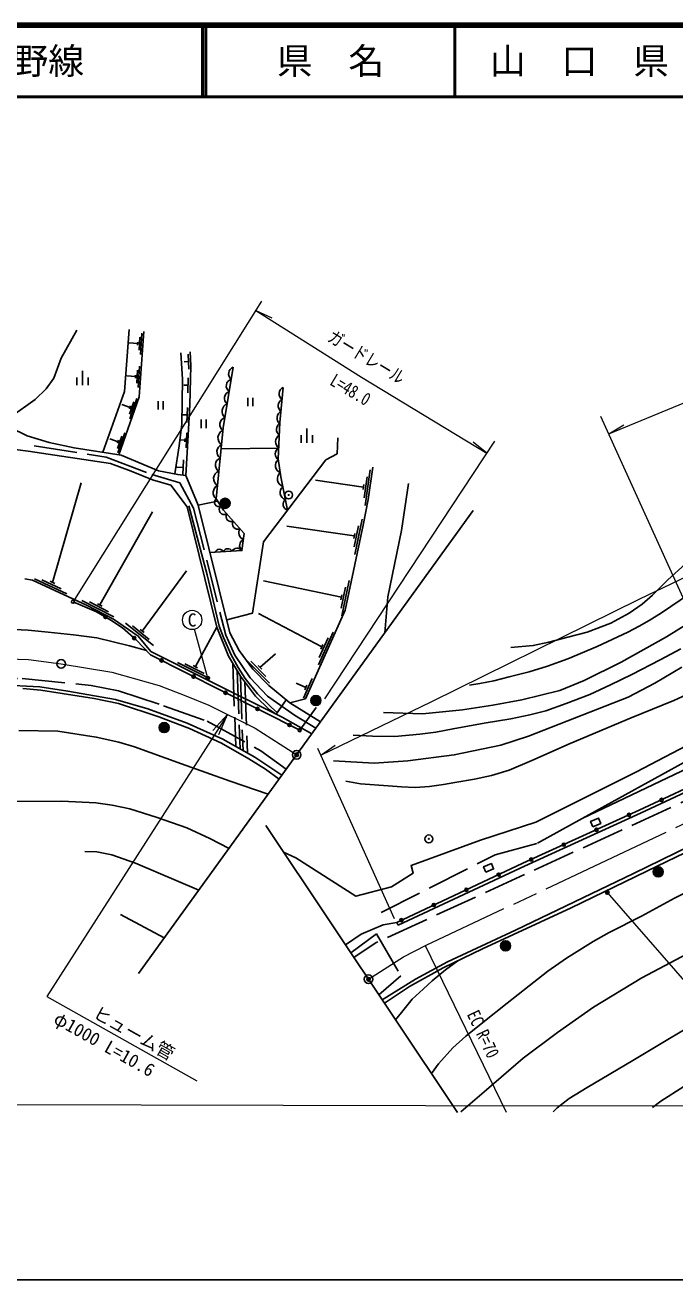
# Model space of a CAD drawing. Units: millimetres at full size, sheet at 1:1000; details may follow other scales. Extents: x 40000 to 680000, y 20000 to 380000.
# Drawn here: x 272998 to 363711, y 205000 to 380000 of the extents above; entities that cross this region are included whole.
import ezdxf
from ezdxf.enums import TextEntityAlignment as Align

# ---------------------------------------------------------------- set-up
doc = ezdxf.new("R2010")
doc.units = ezdxf.units.MM
doc.header["$LTSCALE"] = 1000
doc.header["$PDMODE"] = 32
doc.header["$PDSIZE"] = 500
doc.linetypes.add('CHAIN', pattern=[18.5, 12, -1.5, 3.5, -1.5])
doc.linetypes.add('DASHED', pattern=[7.5, 6, -1.5])
for name, color, linetype, lineweight in [('M-BGD', 7, 'Continuous', 25), ('M-BMK', 2, 'CHAIN', 13), ('M-BMK-OTRS', 5, 'Continuous', 25), ('M-BMK-ROW', 30, 'DASHED', 25), ('M-BMK-SRVR', 3, 'Continuous', 25), ('M-STR-HTXT', 7, 'Continuous', 13), ('M-STR-STRC', 7, 'Continuous', 25), ('M-TTL', 2, 'Continuous', 140), ('M-TTL-BAND', 7, 'Continuous', 25), ('M-TTL-LINE', 7, 'Continuous', 50)]:
    doc.layers.add(name, color=color, linetype=linetype, lineweight=lineweight)
doc.layers.add('M-OTRS', color=6, linetype='Continuous')
doc.layers.add('M-TTL-TXT', color=7, linetype='Continuous')
doc.styles.add('ＭＳ ゴシック', font='')
doc.styles.get('ＭＳ ゴシック').set_extended_font_data('MS Gothic')

# ---------------------------------------------------------------- blocks, each defined once
blk = doc.blocks.new('open_arrow')
at = {"color": 0, "linetype": 'Continuous', "lineweight": -2}
blk.add_lwpolyline([(7.5, 1.25), (0, 0), (7.5, -1.25)], dxfattribs=at)

msp = doc.modelspace()

# ---------------------------------------------------------------- hatches: boundary and pattern name
at = {"layer": 'M-BGD'}
for points in [[(301614, 313304, -1), (300214, 313304, -0.41421), (300914, 314004, -0.41421)], [(309746, 314466, -0.41421), (309796, 314516, -0.41421)], [(314292, 285801, -1), (312892, 285801, -0.41421), (313592, 286501, -0.41421)], [(293119, 282031, -1), (291719, 282031, -0.41421), (292419, 282731, -0.41421)], [(329305, 266504, -0.41421), (329355, 266554, -0.41421)], [(362080, 261897, -1), (360680, 261897, -0.41421), (361380, 262597, -0.41421)], [(340770, 251593, -1), (339370, 251593, -0.41421), (340070, 252293, -0.41421)]]:
    msp.add_hatch(color=256, dxfattribs=at).paths.add_polyline_path(points)
at = {"layer": 'M-STR-STRC'}
for points in [[(298642, 289115, -1), (298389, 288684, -0.41421), (298300, 289026, -0.41421)], [(354250, 258779, -1), (354289, 259277, -1)]]:
    msp.add_hatch(color=256, dxfattribs=at).paths.add_polyline_path(points)

# ---------------------------------------------------------------- linework, layer by layer
at = {"layer": 'M-BGD'}
for p, q in [((288905, 334670), (289029, 336465)), ((289103, 334054), (289309, 337047)), ((288727, 335584), (287530, 335666)), ((288713, 335374), (288742, 335793)), ((295803, 333064), (295204, 333032)), ((295861, 332016), (295746, 334113)), ((280219, 329805), (280219, 330850)), ((281019, 329805), (281019, 331797)), ((281819, 329805), (281819, 330850)), ((288411, 330992), (287213, 331074)), ((288396, 330782), (288425, 331201)), ((288588, 330077), (288712, 331873)), ((288786, 329462), (288993, 332455)), ((295725, 328726), (295787, 330825)), ((295756, 329775), (295156, 329793)), ((287585, 325756), (288184, 327454)), ((287611, 325111), (288609, 327940)), ((291555, 327566), (291555, 326392)), ((292255, 327566), (292255, 326392)), ((304092, 328036), (304092, 326862)), ((304792, 328036), (304792, 326862)), ((287658, 326685), (286526, 327084)), ((287588, 326487), (287728, 326883)), ((295609, 325624), (295009, 325653)), ((295559, 324576), (295658, 326673)), ((297558, 324976), (297558, 323802)), ((298258, 324976), (298258, 323802)), ((285970, 321901), (284839, 322300)), ((285897, 320972), (286496, 322670)), ((285900, 321703), (286040, 322099)), ((285924, 320327), (286922, 323156)), ((295315, 322108), (294592, 322150)), ((295301, 321863), (295330, 322353)), ((295464, 321048), (295586, 323144)), ((311532, 321743), (311532, 322788)), ((312332, 321743), (312332, 323735)), ((313132, 321743), (313132, 322788)), ((308402, 320997), (300355, 320912)), ((295004, 317265), (295126, 319361)), ((295065, 318313), (294167, 318365)), ((320319, 314052), (320738, 317022)), ((320476, 313020), (321175, 317971)), ((276817, 302285), (280843, 316168)), ((320231, 315579), (313519, 316527)), ((320182, 315233), (320280, 315926)), ((297160, 313035), (299876, 313599)), ((283439, 299140), (290783, 312137)), ((318939, 308760), (309517, 310136)), ((318926, 307230), (319540, 310167)), ((319015, 306190), (320039, 311084)), ((318868, 308417), (319011, 309103)), ((274296, 302789), (278835, 300692)), ((289350, 295491), (295549, 303897)), ((275330, 302642), (278053, 301383)), ((276500, 302432), (277135, 302138)), ((317149, 300202), (306275, 302477)), ((317135, 298672), (317749, 301609)), ((317224, 297632), (318248, 302526)), ((280944, 299760), (285381, 297456)), ((281969, 299565), (284632, 298183)), ((283128, 299302), (283749, 298979)), ((317077, 299859), (317220, 300545)), ((314413, 293306), (305588, 297945)), ((287027, 296593), (290919, 293455)), ((287994, 296199), (290329, 294316)), ((296774, 290525), (299778, 296045)), ((289077, 295711), (289622, 295272)), ((313935, 290779), (315984, 295340)), ((314072, 291815), (315301, 294551)), ((305779, 290427), (307962, 292325)), ((314269, 292986), (314556, 293625)), ((294271, 291110), (298740, 288868)), ((295299, 290930), (297981, 289585)), ((296462, 290682), (297087, 290368)), ((303592, 291778), (307115, 288230)), ((304509, 291280), (306623, 289151)), ((305532, 290675), (306025, 290178)), ((311848, 286133), (313077, 288870)), ((312189, 287624), (310821, 288239)), ((312046, 287305), (312332, 287944)), ((309439, 285907), (308026, 283891)), ((311329, 281665), (313628, 284839)), ((292423, 252694), (286307, 255966)), ((324882, 254865), (325073, 254457))]:
    msp.add_line(p, q, dxfattribs=at)
at = {"layer": 'M-BGD', "linetype": 'DASHED'}
for p, q in [((301986, 290998), (302407, 279420)), ((302625, 289924), (303020, 279074)), ((303052, 289208), (303429, 278844)), ((303682, 288378), (304042, 278498))]:
    msp.add_line(p, q, dxfattribs=at)
at = {"layer": 'M-BGD'}
for points in [[(280236, 337456), (278015, 333527), (277008, 330769), (275924, 329282), (274396, 327791), (271011, 325356), (270900, 323880), (273301, 322737), (276364, 321770), (279844, 321034), (286414, 320028), (291636, 317829), (294307, 317321), (295451, 317190), (297160, 313035), (301595, 295257), (302860, 292759), (304777, 290158), (307011, 287909), (309976, 285464), (314237, 282834)], [(283875, 320417), (286891, 328916), (287522, 337536)], [(286091, 320078), (288936, 328144), (289566, 337288)], [(294746, 334286), (294950, 330609), (294857, 324361), (294491, 321314), (293896, 317399)], [(295451, 317190), (295776, 322792), (295976, 327050), (296135, 332483), (296028, 334448)], [(302053, 332289), (300641, 323814), (299668, 313928), (300679, 312333), (303599, 309093), (303264, 306725), (298801, 306459)], [(309649, 312359), (308710, 317015), (308329, 319503), (308574, 324555), (309029, 329449)], [(301141, 297076), (304750, 298005), (306266, 307911), (314975, 319362), (316567, 320223), (316666, 322434)], [(269043, 321120), (273443, 320594), (284913, 318846), (287816, 317785), (290771, 316593), (293347, 315842), (295609, 312799), (299778, 296045), (301393, 291994), (303065, 289185), (305183, 286415), (307127, 284522), (308029, 283889)], [(309083, 264647), (310815, 263884), (319174, 258503), (324134, 259834), (327195, 261746), (326877, 262787), (336553, 266344), (344308, 268825), (358343, 275848), (367220, 280484), (375914, 286482), (376871, 288114), (384413, 295609), (392546, 299043), (397094, 303222), (397525, 304663), (395845, 311866), (394191, 317449)], [(309976, 285464), (312137, 286045), (317694, 298413), (320175, 310272), (320896, 313846), (321529, 318331)], [(344511, 265911), (350747, 269339), (365965, 277716), (382271, 285501), (400265, 293517), (416069, 300514), (424616, 303710), (431458, 305974), (437006, 307495), (445824, 310453), (449402, 311722), (462552, 314020), (473961, 315734), (480454, 316435), (491129, 316077), (507281, 317376), (515189, 317638), (527772, 317379)], [(323228, 295256), (323645, 300280), (325533, 309527), (326511, 316051)], [(350747, 269339), (381419, 283940), (396806, 291018), (405188, 294778), (416332, 299459), (422672, 302048), (432941, 305343), (443204, 308167), (451701, 310046), (464056, 312183), (475538, 313280), (498311, 315412), (513877, 316509), (526922, 316376)], [(324882, 254865), (342503, 263105), (358717, 270489), (369288, 275416), (386580, 283310), (405808, 292265), (413433, 295664), (418605, 297769), (427591, 300771), (436931, 303762), (446568, 306191), (454092, 307697), (464111, 309037), (489664, 311592), (512777, 313477), (523620, 313931), (531865, 313962), (547382, 313253), (574476, 311797)], [(390762, 314191), (388532, 313687), (386044, 313196), (384427, 312885), (382504, 312255), (380548, 311347), (377962, 309736), (376214, 308496), (374044, 306821), (370643, 304163), (367984, 302229), (365732, 300703), (361853, 298037), (360137, 296959), (358701, 296189), (357137, 295351), (352860, 293335), (348745, 291619), (345945, 290588), (343366, 289796), (340566, 289096), (338447, 288562), (336495, 288194), (335028, 287947)], [(308210, 284155), (307375, 284850), (305435, 286746), (303737, 288859), (302729, 290397), (301751, 292193), (300698, 294584), (300110, 296167), (298400, 303347), (295877, 312934)], [(323043, 284143), (328487, 283944), (334064, 284519), (338286, 285162), (342361, 285909), (347632, 287197), (351053, 288609), (356230, 291147), (362535, 294683), (370041, 299347), (377439, 305410), (379042, 306558), (381413, 308087), (384122, 309266), (387956, 310505), (390899, 311182), (393841, 311731), (395880, 311718)], [(322857, 244057), (327510, 246946), (331980, 249363), (341473, 253766), (357921, 261671), (379575, 272225), (391458, 278158), (401169, 282392), (413808, 288185), (417471, 289683), (423839, 291974), (428783, 293512), (432995, 294840), (440554, 296913), (448808, 298698), (457339, 300334), (466605, 301826), (475454, 302735), (497505, 304632), (498668, 305567), (506262, 306158), (516796, 306326), (531373, 306389)], [(340791, 293187), (343923, 293471), (346100, 293937), (348743, 294632), (351443, 295341), (354755, 296612), (357305, 297987), (359137, 299250), (360560, 300482), (362739, 302616), (365174, 304858)], [(313040, 281180), (308869, 283469), (298433, 288686), (290553, 292640), (288785, 294791), (285357, 297131), (281556, 299104), (274055, 302570), (272944, 302762)], [(311329, 281665), (300456, 287152), (290499, 292179), (288490, 294283), (286609, 295921), (284975, 297018), (282952, 298180), (279688, 299584)], [(190522, 286594), (198488, 287228), (208177, 287915), (219433, 289137), (223654, 289666), (237223, 291435), (251634, 293848), (257653, 294852), (260471, 295304), (264507, 295583), (267251, 295780), (270466, 295755), (273443, 295610), (276211, 295351), (279764, 294956), (283006, 294542), (287596, 293434), (289946, 292758)], [(364552, 293019), (361660, 291470), (357688, 289425), (354705, 287980), (351826, 286665), (348537, 285372), (345710, 284356), (343470, 283823), (340800, 283250), (337079, 282634), (332742, 281866), (330313, 281383), (328112, 281123), (324622, 280797), (321483, 280823), (318799, 280966)], [(316034, 277380), (321719, 277084), (326411, 277401), (332899, 278225), (339404, 279578), (343259, 280841), (346461, 282071), (350751, 283758), (357197, 286265), (360889, 288236), (364685, 290460)], [(269532, 288003), (275056, 287704), (278949, 287124), (285621, 285956), (290126, 284635), (295640, 282666), (300606, 280436), (305070, 277917), (308837, 275373)], [(272687, 287496), (275205, 287237), (282620, 286090), (286039, 285403), (291668, 283540), (295948, 281905), (300407, 279834), (304219, 277685), (306554, 276229), (308459, 274850)], [(368098, 287915), (363550, 285820), (357604, 283397), (349080, 279825), (343748, 277419), (340571, 276084), (338109, 275332), (335738, 274853), (332980, 274352), (331384, 274101), (329447, 273828), (327463, 273654), (325561, 273749), (323687, 273927), (319840, 274200), (317796, 274558)], [(306921, 272726), (301611, 274556), (294814, 276974), (288254, 279334), (286102, 279974), (282922, 280710), (277550, 281524), (272140, 281641)], [(325073, 254457), (342691, 262696), (358906, 270080), (369476, 275007), (369514, 275024)], [(270375, 271729), (278142, 271759), (282879, 271553), (285144, 271200), (287630, 270679), (291420, 269466), (295588, 268027), (298778, 266568), (301465, 265187)], [(323153, 243615), (326660, 245905), (331369, 248533), (336862, 251168), (349225, 256889), (361224, 262694), (372907, 268337)], [(281318, 264745), (283001, 264699), (285117, 264267), (288415, 263130), (297237, 259346)], [(329732, 233779), (330729, 235127), (332712, 237375), (334515, 238984), (336906, 240884), (340298, 243598), (343347, 246004), (345978, 248048), (348566, 249863), (352282, 252206), (354509, 253432), (359041, 255745), (363667, 258252), (368138, 260478)], [(333831, 228421), (337420, 231485), (342522, 235945), (347337, 239518), (352349, 243047), (359082, 247121), (369371, 252547)], [(324729, 241258), (325536, 242270), (327042, 244139), (328590, 245545), (329819, 246707), (331708, 248265), (333407, 249511)], [(369345, 242465), (357839, 235580), (351464, 231826), (348956, 230295), (347292, 228986), (346715, 228454)], [(360576, 229033), (361726, 229914), (364938, 231973)]]:
    msp.add_lwpolyline(points, dxfattribs=at)
at = {"layer": 'M-BGD', "linetype": 'DASHED'}
for points in [[(369476, 275007), (369973, 274018), (322015, 252036), (318909, 249959)], [(322697, 256245), (338631, 264297), (344511, 265911)], [(317733, 251717), (319892, 253201), (322981, 254542), (324882, 254865)], [(318468, 250617), (322067, 253254), (325446, 247429), (322394, 244749)]]:
    msp.add_lwpolyline(points, dxfattribs=at)
at = {"layer": 'M-BGD'}
for points in [[(352235, 268205), (353347, 268657), (353045, 269398), (351934, 268946)], [(337296, 261875), (338408, 262327), (338106, 263068), (336995, 262616)]]:
    msp.add_lwpolyline(points, close=True, dxfattribs=at)
for centre, radius in [((309796, 314466), 550), ((300914, 313304), 700), ((309796, 314466), 50), ((279688, 299584), 225), ((284207, 297460), 225), ((288227, 294512), 225), ((292054, 291394), 225), ((296518, 289140), 225), ((300981, 286887), 225), ((313592, 285801), 700), ((305445, 284634), 225), ((292419, 282031), 700), ((309909, 282382), 225), ((311329, 281665), 225), ((361844, 271946), 225), ((357306, 269846), 225), ((352756, 267774), 225), ((329355, 266504), 550), ((329355, 266504), 50), ((348206, 265702), 225), ((343655, 263630), 225), ((361380, 261897), 700), ((339121, 261523), 225), ((334591, 259405), 225), ((330062, 257287), 225), ((325533, 255169), 225), ((340070, 251593), 700)]:
    msp.add_circle(centre, radius, dxfattribs=at)
for centre, radius, start, end in [((302398, 331360), 991, 110.38803, 230.69508), ((302023, 329685), 943, 105.56196, 235.52112), ((309398, 328571), 953, 112.80401, 236.57472), ((301855, 327955), 1021, 111.01882, 230.0643), ((309278, 326909), 956, 115.04619, 234.33255), ((301590, 326135), 1108, 110.60657, 230.47651), ((309195, 325225), 1024, 117.59264, 232.1962), ((301237, 324292), 1049, 109.59335, 232.98675), ((309008, 323602), 926, 118.44226, 236.00915), ((301043, 322423), 1120, 112.97927, 235.7793), ((309106, 321884), 1132, 122.90233, 231.54909), ((300879, 320501), 1100, 115.09761, 233.66097), ((308906, 320160), 977, 121.11593, 235.39386), ((300619, 318648), 1043, 112.02505, 236.73353), ((308944, 318548), 1002, 126.21112, 251.20737), ((300423, 316737), 1105, 109.95033, 238.80823), ((309413, 316726), 1179, 132.2266, 248.98442), ((300387, 314798), 1129, 118.32808, 230.4305), ((309606, 314817), 1017, 127.30055, 255.49277), ((300051, 313455), 608, 129.02116, 295.72797), ((309818, 313160), 819, 124.75064, 258.04268), ((300786, 312415), 682, 133.72063, 300.6647), ((301765, 311484), 720, 151.4045, 292.65136), ((302678, 310445), 738, 149.46164, 294.5942), ((303919, 309235), 1078, 150.00698, 245.95047), ((303859, 307419), 914, 114.50074, 229.41356), ((300127, 306264), 627, 29.27107, 157.5543), ((301293, 306300), 675, 30.47757, 156.34782), ((302599, 306187), 856, 38.97609, 147.84928)]:
    msp.add_arc(centre, radius, start, end, dxfattribs=at)
at = {"layer": 'M-BMK'}
for points in [[(320934, 246932), (325835, 250045), (328988, 251682), (351628, 262312), (379283, 275408), (399765, 285105), (415765, 292356), (428598, 296940), (436120, 299306), (443992, 301228), (451543, 302715), (454558, 303197), (475293, 305666), (481350, 306465), (499498, 308312), (513857, 309139), (525093, 309652), (533289, 309731), (546816, 308850), (574283, 307162)], [(267540, 291741), (273495, 291513), (278020, 290915), (285126, 289745), (291694, 287878), (295428, 286439), (298658, 285170), (305114, 281929), (310910, 278237)]]:
    msp.add_lwpolyline(points, dxfattribs=at)
at = {"layer": 'M-BMK-OTRS'}
for p, q in [((288815, 247710), (335560, 312294)), ((333356, 228362), (306600, 268360))]:
    msp.add_line(p, q, dxfattribs=at)
at = {"layer": 'M-BMK-ROW'}
for points in [[(274277, 321323), (284322, 319719), (290704, 317315), (294615, 316173), (296496, 312642), (301020, 294905), (302276, 292111), (304409, 288949), (306843, 286409), (310607, 283781), (313587, 281936)], [(114725, 289708), (123393, 288836), (141019, 285898), (168418, 281482), (177422, 280852), (184451, 281123), (206029, 282224), (214213, 282542), (233168, 284920), (260004, 288389), (265963, 288874), (272600, 288888), (282231, 287911), (286034, 287140), (292343, 285084), (298422, 282933), (305904, 278790), (309452, 276223)]]:
    msp.add_lwpolyline(points, dxfattribs=at)
at = {"layer": 'M-BMK-SRVR'}
for centre in [(278020, 290915), (310910, 278237), (320934, 246932)]:
    msp.add_circle(centre, 600, dxfattribs=at)
at = {"layer": 'M-OTRS'}
for p in [(310910, 278237), (320934, 246932)]:
    msp.add_point(p, dxfattribs=at)
at = {"layer": 'M-STR-HTXT'}
for p, q in [((306011, 341476), (279874, 299881)), ((305196, 340179), (307436, 339173)), ((374888, 277972), (353377, 325405)), ((354466, 323004), (356583, 324246)), ((338543, 321970), (314782, 286054)), ((337441, 320305), (335538, 321856)), ((298515, 288899), (296670, 295733)), ((313831, 279163), (324501, 255393)), ((314265, 278195), (316307, 279557)), ((354270, 259028), (376182, 233851)), ((328866, 251618), (340138, 228390))]:
    msp.add_line(p, q, dxfattribs=at)
for points in [[(354466, 323004), (408098, 345099), (426184, 345338), (445366, 345501), (469065, 345757), (499680, 346008), (511042, 346008), (541185, 346234), (558922, 346061), (575951, 346164)], [(305196, 340179), (319974, 330877), (337441, 320305)], [(314265, 278195), (329764, 285658), (358824, 299970), (367665, 304215)], [(301254, 283866), (276058, 244543), (296954, 232773)], [(107668, 229697), (180784, 229556), (206025, 229583), (246909, 229505), (289186, 229419), (348738, 229299), (409235, 229411), (543058, 229345), (571043, 229351)]]:
    msp.add_lwpolyline(points, dxfattribs=at)
msp.add_circle((296319, 297036), 1350, dxfattribs=at)
at = {"layer": 'M-STR-STRC'}
for centre in [(298515, 288899), (354270, 259028)]:
    msp.add_circle(centre, 250, dxfattribs=at)
at = {"layer": 'M-TTL'}
msp.add_line((680000, 380000), (40000, 380000), dxfattribs=at)
at = {"layer": 'M-TTL-BAND'}
msp.add_line((40000, 205000), (579000, 205000), dxfattribs=at)
at = {"layer": 'M-TTL-LINE'}
for p, q in [((297750, 380000), (297750, 370000)), ((298250, 380000), (298250, 370000)), ((333000, 380000), (333000, 370000)), ((40000, 370000), (680000, 370000))]:
    msp.add_line(p, q, dxfattribs=at)

# ---------------------------------------------------------------- block references
at = {"layer": 'M-STR-HTXT', "xscale": 400, "yscale": 400, "rotation": 237.4}
msp.add_blockref('open_arrow', (301254, 283866), dxfattribs=at)

# ---------------------------------------------------------------- texts
at = {"layer": 'M-STR-HTXT', "style": 'ＭＳ ゴシック', "width": 0.8}
for s, rotation, p in [('ガードレール', 328.877, (319922, 332452)), ('L=48.0', 328.877, (317671, 327907)), ('EC R=70', 295.305, (335625, 238659))]:
    msp.add_text(s, height=1833, rotation=rotation, dxfattribs=at).set_placement(p, align=Align.BOTTOM_CENTER)
at = {"layer": 'M-STR-HTXT', "style": 'ＭＳ ゴシック'}
msp.add_text('C', height=1833, dxfattribs=at).set_placement((296319, 297036), align=Align.MIDDLE_CENTER)
for s, p in [('φ1000 L=10.6', (276542, 240429)), ('   ヒューム管', (278773, 243046))]:
    msp.add_text(s, height=1833, rotation=330.61, dxfattribs=at).set_placement(p, align=Align.BOTTOM_LEFT)
at = {"layer": 'M-TTL-TXT', "style": 'ＭＳ ゴシック'}
msp.add_text('主要地方道\u3000新南陽津和野線', height=3666, dxfattribs=at).set_placement((216234, 375000), align=Align.MIDDLE_LEFT)
for s, p in [('県\u3000名', (315625, 375000)), ('山\u3000口\u3000県', (350375, 375000))]:
    msp.add_text(s, height=3666, dxfattribs=at).set_placement(p, align=Align.MIDDLE_CENTER)

doc.saveas('drawing.dxf')
